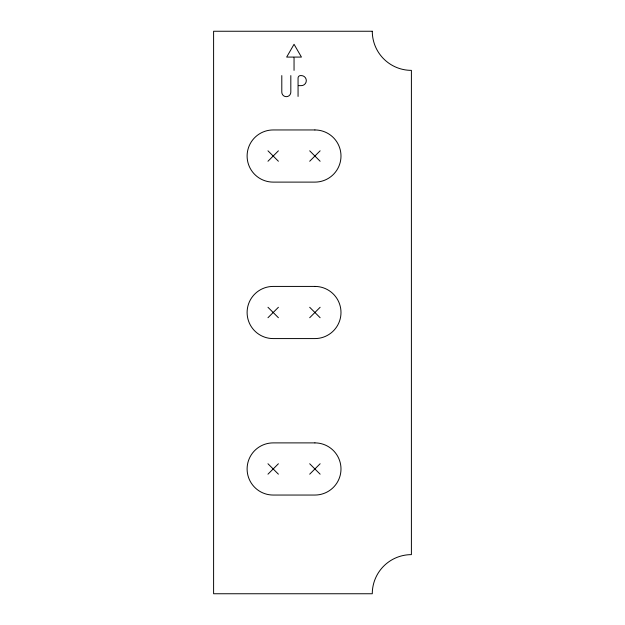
<?xml version="1.0" encoding="UTF-8"?>
<svg xmlns="http://www.w3.org/2000/svg" width="625" height="625" viewBox="0 0 625 625"><rect width="100%" height="100%" fill="white"/><g stroke="black" fill="none" stroke-linecap="round" stroke-linejoin="round"><path stroke-width="0.94" d="M267.969 161.25L278.406 150.82M309.695 161.25L320.125 150.82M267.969 317.719L278.406 307.281M309.695 317.719L320.125 307.281M267.969 474.18L278.406 463.75M309.695 474.18L320.125 463.75M293.531 57.078L286.664 57.078L294.047 44.289L301.438 57.078L294.047 57.078L294.047 70.367M298.586 85.641L301.273 85.641A5.023 5.023 0 0 0 306.305 80.609A5.023 5.023 0 0 0 301.273 75.586L300.508 75.586A2.445 2.445 0 0 0 298.062 78.023L298.062 96.445M309.695 150.82L320.125 161.25M267.969 150.82L278.406 161.25M309.695 307.281L320.125 317.719M267.969 307.281L278.406 317.719M309.695 463.75L320.125 474.18M267.969 463.75L278.406 474.18M290.82 75.586L290.82 92.164A4.508 4.508 0 0 1 286.305 96.672A4.508 4.508 0 0 1 281.797 92.164L281.797 75.586M372.281 31.25L213.602 31.25L213.602 593.75L372.281 593.75A39.117 39.117 0 0 1 411.398 554.633L411.398 70.367A39.117 39.117 0 0 1 372.281 31.25M314.914 129.953L273.188 129.953A26.078 26.078 0 0 0 247.109 156.031A26.078 26.078 0 0 0 273.188 182.109L314.914 182.109A26.078 26.078 0 0 0 340.992 156.031A26.078 26.078 0 0 0 314.914 129.953M314.914 286.422L273.188 286.422A26.078 26.078 0 0 0 247.109 312.5A26.078 26.078 0 0 0 273.188 338.578L314.914 338.578A26.078 26.078 0 0 0 340.992 312.5A26.078 26.078 0 0 0 314.914 286.422M314.914 442.891L273.188 442.891A26.078 26.078 0 0 0 247.109 468.969A26.078 26.078 0 0 0 273.188 495.047L314.914 495.047A26.078 26.078 0 0 0 340.992 468.969A26.078 26.078 0 0 0 314.914 442.891"/></g></svg>
